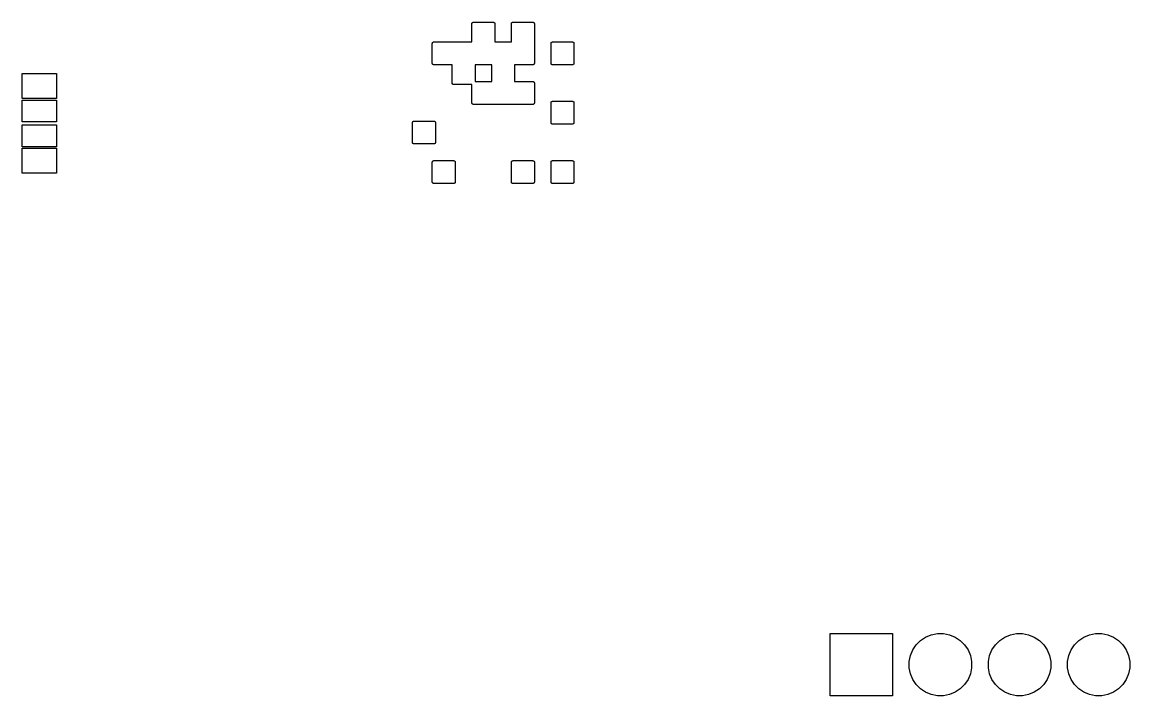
# Model space of a CAD drawing. Extents: x 49 to 143, y -159 to -38.
# Drawn here: x 100.07 to 135.62, y -138.16 to -116.54 of the extents above; entities that cross this region are included whole.
import ezdxf

# ---------------------------------------------------------------- set-up
doc = ezdxf.new("R2010")
doc.units = 0
doc.layers.add('BLACK', color=7, linetype='CONTINUOUS')

msp = doc.modelspace()

# ---------------------------------------------------------------- linework, layer by layer
at = {"layer": 'BLACK', "linetype": 'CONTINUOUS'}
for p, q in [((114.504, -116.585), (114.505, -116.581)), ((114.504, -116.586), (114.504, -116.585)), ((114.504, -117.171), (114.504, -116.586)), ((114.504, -116.586), (114.504, -116.586)), ((114.504, -116.586), (114.504, -116.586)), ((114.504, -116.586), (114.504, -116.586)), ((114.505, -116.576), (114.507, -116.571)), ((114.505, -116.581), (114.505, -116.576)), ((114.505, -116.576), (114.505, -116.576)), ((114.505, -116.576), (114.505, -116.576)), ((114.507, -116.571), (114.508, -116.567)), ((114.508, -116.566), (114.51, -116.562)), ((114.508, -116.567), (114.508, -116.566)), ((114.508, -116.566), (114.508, -116.566)), ((114.51, -116.562), (114.513, -116.558)), ((114.513, -116.558), (114.516, -116.554)), ((114.513, -116.558), (114.513, -116.558)), ((114.513, -116.558), (114.513, -116.558)), ((114.516, -116.554), (114.519, -116.551)), ((114.519, -116.55), (114.523, -116.547)), ((114.519, -116.551), (114.519, -116.55)), ((114.519, -116.55), (114.519, -116.55)), ((114.523, -116.547), (114.526, -116.544)), ((114.526, -116.544), (114.526, -116.544)), ((114.526, -116.544), (114.527, -116.544)), ((114.527, -116.544), (114.531, -116.542)), ((114.531, -116.542), (114.535, -116.54)), ((114.535, -116.54), (114.54, -116.538)), ((114.535, -116.54), (114.535, -116.54)), ((114.535, -116.54), (114.535, -116.54)), ((114.54, -116.538), (114.544, -116.537)), ((114.544, -116.537), (114.544, -116.537)), ((114.544, -116.537), (114.545, -116.537)), ((114.545, -116.537), (114.549, -116.536)), ((114.549, -116.536), (114.554, -116.536)), ((114.554, -116.536), (115.189, -116.536)), ((115.189, -116.536), (115.189, -116.536)), ((115.189, -116.536), (115.189, -116.536)), ((115.189, -116.536), (115.189, -116.536)), ((115.189, -116.536), (115.19, -116.536)), ((115.19, -116.536), (115.194, -116.537)), ((115.194, -116.537), (115.199, -116.537)), ((115.199, -116.537), (115.199, -116.537)), ((115.199, -116.537), (115.199, -116.537)), ((115.199, -116.537), (115.204, -116.539)), ((115.204, -116.539), (115.208, -116.54)), ((115.208, -116.54), (115.209, -116.54)), ((115.209, -116.54), (115.209, -116.54)), ((115.209, -116.54), (115.213, -116.542)), ((115.213, -116.542), (115.217, -116.545)), ((115.217, -116.545), (115.217, -116.545)), ((115.217, -116.545), (115.217, -116.545)), ((115.217, -116.545), (115.221, -116.548)), ((115.221, -116.548), (115.224, -116.551)), ((115.224, -116.551), (115.225, -116.551)), ((115.225, -116.551), (115.225, -116.551)), ((115.225, -116.551), (115.228, -116.555)), ((115.228, -116.555), (115.231, -116.558)), ((115.231, -116.558), (115.231, -116.558)), ((115.231, -116.558), (115.231, -116.559)), ((115.231, -116.559), (115.233, -116.563)), ((115.233, -116.563), (115.235, -116.567)), ((115.235, -116.567), (115.235, -116.567)), ((115.235, -116.567), (115.235, -116.567)), ((115.235, -116.567), (115.237, -116.572)), ((115.237, -116.572), (115.238, -116.576)), ((115.238, -116.576), (115.238, -116.576)), ((115.238, -116.576), (115.238, -116.577)), ((115.238, -116.577), (115.239, -116.581)), ((115.239, -116.581), (115.239, -116.586)), ((115.239, -116.586), (115.239, -117.171)), ((115.774, -116.585), (115.775, -116.581)), ((115.774, -116.586), (115.774, -116.585)), ((115.774, -117.171), (115.774, -116.586)), ((115.774, -116.586), (115.774, -116.586)), ((115.774, -116.586), (115.774, -116.586)), ((115.774, -116.586), (115.774, -116.586)), ((115.775, -116.576), (115.777, -116.571)), ((115.775, -116.581), (115.775, -116.576)), ((115.775, -116.576), (115.775, -116.576)), ((115.775, -116.576), (115.775, -116.576)), ((115.777, -116.571), (115.778, -116.567)), ((115.778, -116.566), (115.78, -116.562)), ((115.778, -116.567), (115.778, -116.566)), ((115.778, -116.566), (115.778, -116.566)), ((115.78, -116.562), (115.783, -116.558)), ((115.783, -116.558), (115.786, -116.554)), ((115.783, -116.558), (115.783, -116.558)), ((115.783, -116.558), (115.783, -116.558)), ((115.786, -116.554), (115.789, -116.551)), ((115.789, -116.55), (115.793, -116.547)), ((115.789, -116.551), (115.789, -116.55)), ((115.789, -116.55), (115.789, -116.55)), ((115.793, -116.547), (115.796, -116.544)), ((115.796, -116.544), (115.796, -116.544)), ((115.796, -116.544), (115.797, -116.544)), ((115.797, -116.544), (115.801, -116.542)), ((115.801, -116.542), (115.805, -116.54)), ((115.805, -116.54), (115.81, -116.538)), ((115.805, -116.54), (115.805, -116.54)), ((115.805, -116.54), (115.805, -116.54)), ((115.81, -116.538), (115.814, -116.537)), ((115.814, -116.537), (115.814, -116.537)), ((115.814, -116.537), (115.815, -116.537)), ((115.815, -116.537), (115.819, -116.536)), ((115.819, -116.536), (115.824, -116.536)), ((115.824, -116.536), (116.459, -116.536)), ((116.459, -116.536), (116.459, -116.536)), ((116.459, -116.536), (116.459, -116.536)), ((116.459, -116.536), (116.459, -116.536)), ((116.459, -116.536), (116.46, -116.536)), ((116.46, -116.536), (116.464, -116.537)), ((116.464, -116.537), (116.469, -116.537)), ((116.469, -116.537), (116.469, -116.537)), ((116.469, -116.537), (116.469, -116.537)), ((116.469, -116.537), (116.474, -116.539)), ((116.474, -116.539), (116.478, -116.54)), ((116.478, -116.54), (116.479, -116.54)), ((116.479, -116.54), (116.479, -116.54)), ((116.479, -116.54), (116.483, -116.542)), ((116.483, -116.542), (116.487, -116.545)), ((116.487, -116.545), (116.487, -116.545)), ((116.487, -116.545), (116.487, -116.545)), ((116.487, -116.545), (116.491, -116.548)), ((116.491, -116.548), (116.494, -116.551)), ((116.494, -116.551), (116.495, -116.551)), ((116.495, -116.551), (116.495, -116.551)), ((116.495, -116.551), (116.498, -116.555)), ((116.498, -116.555), (116.501, -116.558)), ((116.501, -116.558), (116.501, -116.558)), ((116.501, -116.558), (116.501, -116.559)), ((116.501, -116.559), (116.503, -116.563)), ((116.503, -116.563), (116.505, -116.567)), ((116.505, -116.567), (116.505, -116.567)), ((116.505, -116.567), (116.505, -116.567)), ((116.505, -116.567), (116.507, -116.572)), ((116.507, -116.572), (116.508, -116.576)), ((116.508, -116.576), (116.508, -116.576)), ((116.508, -116.576), (116.508, -116.577)), ((116.508, -116.577), (116.509, -116.581)), ((116.509, -116.581), (116.509, -116.586)), ((116.509, -116.586), (116.509, -117.856)), ((113.234, -117.22), (113.235, -117.216)), ((113.234, -117.221), (113.234, -117.22)), ((113.234, -117.856), (113.234, -117.221)), ((113.234, -117.221), (113.234, -117.221)), ((113.234, -117.221), (113.234, -117.221)), ((113.234, -117.221), (113.234, -117.221)), ((113.235, -117.211), (113.237, -117.206)), ((113.235, -117.216), (113.235, -117.211)), ((113.235, -117.211), (113.235, -117.211)), ((113.235, -117.211), (113.235, -117.211)), ((113.237, -117.206), (113.238, -117.202)), ((113.238, -117.201), (113.24, -117.197)), ((113.238, -117.202), (113.238, -117.201)), ((113.238, -117.201), (113.238, -117.201)), ((113.24, -117.197), (113.243, -117.193)), ((113.243, -117.193), (113.246, -117.189)), ((113.243, -117.193), (113.243, -117.193)), ((113.243, -117.193), (113.243, -117.193)), ((113.246, -117.189), (113.249, -117.186)), ((113.249, -117.185), (113.253, -117.182)), ((113.249, -117.186), (113.249, -117.185)), ((113.249, -117.185), (113.249, -117.185)), ((113.253, -117.182), (113.256, -117.179)), ((113.256, -117.179), (113.256, -117.179)), ((113.256, -117.179), (113.257, -117.179)), ((113.257, -117.179), (113.261, -117.177)), ((113.261, -117.177), (113.265, -117.175)), ((113.265, -117.175), (113.27, -117.173)), ((113.265, -117.175), (113.265, -117.175)), ((113.265, -117.175), (113.265, -117.175)), ((113.27, -117.173), (113.274, -117.172)), ((113.274, -117.172), (113.274, -117.172)), ((113.274, -117.172), (113.275, -117.172)), ((113.275, -117.172), (113.279, -117.171)), ((113.279, -117.171), (113.284, -117.171)), ((113.284, -117.171), (114.504, -117.171)), ((115.239, -117.171), (115.774, -117.171)), ((117.044, -117.22), (117.045, -117.216)), ((117.044, -117.221), (117.044, -117.22)), ((117.044, -117.856), (117.044, -117.221)), ((117.044, -117.221), (117.044, -117.221)), ((117.044, -117.221), (117.044, -117.221)), ((117.044, -117.221), (117.044, -117.221)), ((117.045, -117.211), (117.047, -117.206)), ((117.045, -117.216), (117.045, -117.211)), ((117.045, -117.211), (117.045, -117.211)), ((117.045, -117.211), (117.045, -117.211)), ((117.047, -117.206), (117.048, -117.202)), ((117.048, -117.201), (117.05, -117.197)), ((117.048, -117.202), (117.048, -117.201)), ((117.048, -117.201), (117.048, -117.201)), ((117.05, -117.197), (117.053, -117.193)), ((117.053, -117.193), (117.056, -117.189)), ((117.053, -117.193), (117.053, -117.193)), ((117.053, -117.193), (117.053, -117.193)), ((117.056, -117.189), (117.059, -117.186)), ((117.059, -117.185), (117.063, -117.182)), ((117.059, -117.186), (117.059, -117.185)), ((117.059, -117.185), (117.059, -117.185)), ((117.063, -117.182), (117.066, -117.179)), ((117.066, -117.179), (117.066, -117.179)), ((117.066, -117.179), (117.067, -117.179)), ((117.067, -117.179), (117.071, -117.177)), ((117.071, -117.177), (117.075, -117.175)), ((117.075, -117.175), (117.08, -117.173)), ((117.075, -117.175), (117.075, -117.175)), ((117.075, -117.175), (117.075, -117.175)), ((117.08, -117.173), (117.084, -117.172)), ((117.084, -117.172), (117.084, -117.172)), ((117.084, -117.172), (117.085, -117.172)), ((117.085, -117.172), (117.089, -117.171)), ((117.089, -117.171), (117.094, -117.171)), ((117.094, -117.171), (117.729, -117.171)), ((117.729, -117.171), (117.729, -117.171)), ((117.729, -117.171), (117.729, -117.171)), ((117.729, -117.171), (117.73, -117.171)), ((117.729, -117.171), (117.729, -117.171)), ((117.73, -117.171), (117.734, -117.172)), ((117.734, -117.172), (117.739, -117.172)), ((117.739, -117.172), (117.739, -117.172)), ((117.739, -117.172), (117.739, -117.172)), ((117.739, -117.172), (117.744, -117.174)), ((117.744, -117.174), (117.748, -117.175)), ((117.748, -117.175), (117.749, -117.175)), ((117.749, -117.175), (117.749, -117.175)), ((117.749, -117.175), (117.753, -117.177)), ((117.753, -117.177), (117.757, -117.18)), ((117.757, -117.18), (117.757, -117.18)), ((117.757, -117.18), (117.757, -117.18)), ((117.757, -117.18), (117.761, -117.183)), ((117.761, -117.183), (117.764, -117.186)), ((117.764, -117.186), (117.765, -117.186)), ((117.765, -117.186), (117.765, -117.186)), ((117.765, -117.186), (117.768, -117.19)), ((117.768, -117.19), (117.771, -117.193)), ((117.771, -117.193), (117.771, -117.193)), ((117.771, -117.193), (117.771, -117.194)), ((117.771, -117.194), (117.773, -117.198)), ((117.773, -117.198), (117.775, -117.202)), ((117.775, -117.202), (117.775, -117.202)), ((117.775, -117.202), (117.775, -117.202)), ((117.775, -117.202), (117.777, -117.207)), ((117.777, -117.207), (117.778, -117.211)), ((117.778, -117.211), (117.778, -117.211)), ((117.778, -117.211), (117.778, -117.212)), ((117.778, -117.212), (117.779, -117.216)), ((117.779, -117.216), (117.779, -117.221)), ((117.779, -117.221), (117.779, -117.856)), ((113.234, -117.861), (113.234, -117.856)), ((113.235, -117.865), (113.234, -117.861)), ((113.235, -117.866), (113.235, -117.865)), ((113.236, -117.87), (113.235, -117.866)), ((113.235, -117.866), (113.235, -117.866)), ((113.238, -117.875), (113.236, -117.87)), ((113.24, -117.879), (113.238, -117.875)), ((113.238, -117.875), (113.238, -117.875)), ((113.238, -117.875), (113.238, -117.875)), ((113.242, -117.883), (113.24, -117.879)), ((113.242, -117.884), (113.242, -117.883)), ((113.245, -117.887), (113.242, -117.884)), ((113.242, -117.884), (113.242, -117.884)), ((113.248, -117.891), (113.245, -117.887)), ((113.249, -117.891), (113.248, -117.891)), ((113.248, -117.891), (113.248, -117.891)), ((113.252, -117.894), (113.249, -117.891)), ((113.256, -117.897), (113.252, -117.894)), ((113.26, -117.9), (113.256, -117.897)), ((113.256, -117.897), (113.256, -117.897)), ((113.256, -117.897), (113.256, -117.897)), ((113.264, -117.902), (113.26, -117.9)), ((113.265, -117.902), (113.264, -117.902)), ((113.264, -117.902), (113.264, -117.902)), ((113.269, -117.903), (113.265, -117.902)), ((113.274, -117.905), (113.269, -117.903)), ((113.279, -117.905), (113.274, -117.905)), ((113.274, -117.905), (113.274, -117.905)), ((113.274, -117.905), (113.274, -117.905)), ((113.283, -117.906), (113.279, -117.905)), ((113.284, -117.906), (113.283, -117.906)), ((113.869, -117.906), (113.284, -117.906)), ((113.284, -117.906), (113.284, -117.906)), ((113.284, -117.906), (113.284, -117.906)), ((113.284, -117.906), (113.284, -117.906)), ((113.869, -118.491), (113.869, -117.906)), ((114.604, -117.906), (114.604, -118.441)), ((115.139, -117.906), (114.604, -117.906)), ((115.139, -118.441), (115.139, -117.906)), ((116.459, -117.906), (115.874, -117.906)), ((115.874, -117.906), (115.874, -118.441)), ((116.464, -117.906), (116.459, -117.906)), ((116.468, -117.905), (116.464, -117.906)), ((116.469, -117.905), (116.468, -117.905)), ((116.473, -117.904), (116.469, -117.905)), ((116.469, -117.905), (116.469, -117.905)), ((116.478, -117.902), (116.473, -117.904)), ((116.482, -117.9), (116.478, -117.902)), ((116.478, -117.902), (116.478, -117.902)), ((116.478, -117.902), (116.478, -117.902)), ((116.486, -117.898), (116.482, -117.9)), ((116.487, -117.898), (116.486, -117.898)), ((116.49, -117.895), (116.487, -117.898)), ((116.487, -117.898), (116.487, -117.898)), ((116.494, -117.892), (116.49, -117.895)), ((116.497, -117.888), (116.494, -117.891)), ((116.494, -117.891), (116.494, -117.892)), ((116.494, -117.892), (116.494, -117.892)), ((116.5, -117.884), (116.497, -117.888)), ((116.503, -117.88), (116.5, -117.884)), ((116.5, -117.884), (116.5, -117.884)), ((116.5, -117.884), (116.5, -117.884)), ((116.505, -117.876), (116.503, -117.88)), ((116.506, -117.871), (116.505, -117.875)), ((116.505, -117.875), (116.505, -117.876)), ((116.505, -117.876), (116.505, -117.876)), ((116.508, -117.866), (116.506, -117.871)), ((116.509, -117.857), (116.508, -117.861)), ((116.508, -117.861), (116.508, -117.866)), ((116.508, -117.866), (116.508, -117.866)), ((116.508, -117.866), (116.508, -117.866)), ((116.509, -117.856), (116.509, -117.856)), ((116.509, -117.856), (116.509, -117.856)), ((116.509, -117.856), (116.509, -117.857)), ((116.509, -117.856), (116.509, -117.856)), ((117.044, -117.861), (117.044, -117.856)), ((117.045, -117.865), (117.044, -117.861)), ((117.045, -117.866), (117.045, -117.865)), ((117.046, -117.87), (117.045, -117.866)), ((117.045, -117.866), (117.045, -117.866)), ((117.048, -117.875), (117.046, -117.87)), ((117.05, -117.879), (117.048, -117.875)), ((117.048, -117.875), (117.048, -117.875)), ((117.048, -117.875), (117.048, -117.875)), ((117.052, -117.883), (117.05, -117.879)), ((117.052, -117.884), (117.052, -117.883)), ((117.055, -117.887), (117.052, -117.884)), ((117.052, -117.884), (117.052, -117.884)), ((117.058, -117.891), (117.055, -117.887)), ((117.059, -117.891), (117.058, -117.891)), ((117.058, -117.891), (117.058, -117.891)), ((117.062, -117.894), (117.059, -117.891)), ((117.066, -117.897), (117.062, -117.894)), ((117.07, -117.9), (117.066, -117.897)), ((117.066, -117.897), (117.066, -117.897)), ((117.066, -117.897), (117.066, -117.897)), ((117.074, -117.902), (117.07, -117.9)), ((117.075, -117.902), (117.074, -117.902)), ((117.074, -117.902), (117.074, -117.902)), ((117.079, -117.903), (117.075, -117.902)), ((117.084, -117.905), (117.079, -117.903)), ((117.089, -117.905), (117.084, -117.905)), ((117.084, -117.905), (117.084, -117.905)), ((117.084, -117.905), (117.084, -117.905)), ((117.093, -117.906), (117.089, -117.905)), ((117.094, -117.906), (117.093, -117.906)), ((117.729, -117.906), (117.094, -117.906)), ((117.094, -117.906), (117.094, -117.906)), ((117.094, -117.906), (117.094, -117.906)), ((117.094, -117.906), (117.094, -117.906)), ((117.734, -117.906), (117.729, -117.906)), ((117.738, -117.905), (117.734, -117.906)), ((117.739, -117.905), (117.738, -117.905)), ((117.743, -117.904), (117.739, -117.905)), ((117.739, -117.905), (117.739, -117.905)), ((117.748, -117.902), (117.743, -117.904)), ((117.752, -117.9), (117.748, -117.902)), ((117.748, -117.902), (117.748, -117.902)), ((117.748, -117.902), (117.748, -117.902)), ((117.756, -117.898), (117.752, -117.9)), ((117.757, -117.898), (117.756, -117.898)), ((117.76, -117.895), (117.757, -117.898)), ((117.757, -117.898), (117.757, -117.898)), ((117.764, -117.892), (117.76, -117.895)), ((117.767, -117.888), (117.764, -117.891)), ((117.764, -117.891), (117.764, -117.892)), ((117.764, -117.892), (117.764, -117.892)), ((117.77, -117.884), (117.767, -117.888)), ((117.773, -117.88), (117.77, -117.884)), ((117.77, -117.884), (117.77, -117.884)), ((117.77, -117.884), (117.77, -117.884)), ((117.775, -117.876), (117.773, -117.88)), ((117.776, -117.871), (117.775, -117.875)), ((117.775, -117.875), (117.775, -117.876)), ((117.775, -117.876), (117.775, -117.876)), ((117.778, -117.866), (117.776, -117.871)), ((117.779, -117.857), (117.778, -117.861)), ((117.778, -117.861), (117.778, -117.866)), ((117.778, -117.866), (117.778, -117.866)), ((117.778, -117.866), (117.778, -117.866)), ((117.779, -117.856), (117.779, -117.856)), ((117.779, -117.856), (117.779, -117.856)), ((117.779, -117.856), (117.779, -117.856)), ((117.779, -117.856), (117.779, -117.857)), ((100.07, -118.986), (100.07, -118.186)), ((100.07, -118.186), (101.17, -118.186)), ((101.17, -118.186), (101.17, -118.986)), ((113.869, -118.496), (113.869, -118.491)), ((113.87, -118.5), (113.869, -118.496)), ((113.87, -118.501), (113.87, -118.5)), ((113.871, -118.505), (113.87, -118.501)), ((113.87, -118.501), (113.87, -118.501)), ((113.873, -118.51), (113.871, -118.505)), ((113.875, -118.514), (113.873, -118.51)), ((113.873, -118.51), (113.873, -118.51)), ((113.873, -118.51), (113.873, -118.51)), ((113.877, -118.518), (113.875, -118.514)), ((113.877, -118.519), (113.877, -118.518)), ((113.88, -118.522), (113.877, -118.519)), ((113.877, -118.519), (113.877, -118.519)), ((113.883, -118.526), (113.88, -118.522)), ((113.884, -118.526), (113.883, -118.526)), ((113.883, -118.526), (113.883, -118.526)), ((113.887, -118.529), (113.884, -118.526)), ((113.891, -118.532), (113.887, -118.529)), ((113.895, -118.535), (113.891, -118.532)), ((113.891, -118.532), (113.891, -118.532)), ((113.891, -118.532), (113.891, -118.532)), ((113.899, -118.537), (113.895, -118.535)), ((113.9, -118.537), (113.899, -118.537)), ((113.899, -118.537), (113.899, -118.537)), ((113.904, -118.538), (113.9, -118.537)), ((113.909, -118.54), (113.904, -118.538)), ((113.914, -118.54), (113.909, -118.54)), ((113.909, -118.54), (113.909, -118.54)), ((113.909, -118.54), (113.909, -118.54)), ((113.918, -118.541), (113.914, -118.54)), ((113.919, -118.541), (113.918, -118.541)), ((114.504, -118.541), (113.919, -118.541)), ((113.919, -118.541), (113.919, -118.541)), ((113.919, -118.541), (113.919, -118.541)), ((113.919, -118.541), (113.919, -118.541)), ((114.504, -119.126), (114.504, -118.541)), ((114.604, -118.441), (115.139, -118.441)), ((115.874, -118.441), (116.459, -118.441)), ((116.459, -118.441), (116.459, -118.441)), ((116.459, -118.441), (116.459, -118.441)), ((116.459, -118.441), (116.459, -118.441)), ((116.459, -118.441), (116.46, -118.441)), ((116.46, -118.441), (116.464, -118.442)), ((116.464, -118.442), (116.469, -118.442)), ((116.469, -118.442), (116.469, -118.442)), ((116.469, -118.442), (116.469, -118.442)), ((116.469, -118.442), (116.474, -118.444)), ((116.474, -118.444), (116.478, -118.445)), ((116.478, -118.445), (116.479, -118.445)), ((116.479, -118.445), (116.479, -118.445)), ((116.479, -118.445), (116.483, -118.447)), ((116.483, -118.447), (116.487, -118.45)), ((116.487, -118.45), (116.487, -118.45)), ((116.487, -118.45), (116.487, -118.45)), ((116.487, -118.45), (116.491, -118.453)), ((116.491, -118.453), (116.494, -118.456)), ((116.494, -118.456), (116.495, -118.456)), ((116.495, -118.456), (116.495, -118.456)), ((116.495, -118.456), (116.498, -118.46)), ((116.498, -118.46), (116.501, -118.463)), ((116.501, -118.463), (116.501, -118.463)), ((116.501, -118.463), (116.501, -118.464)), ((116.501, -118.464), (116.503, -118.468)), ((116.503, -118.468), (116.505, -118.472)), ((116.505, -118.472), (116.505, -118.472)), ((116.505, -118.472), (116.505, -118.472)), ((116.505, -118.472), (116.507, -118.477)), ((116.507, -118.477), (116.508, -118.481)), ((116.508, -118.481), (116.508, -118.481)), ((116.508, -118.481), (116.508, -118.482)), ((116.508, -118.482), (116.509, -118.486)), ((116.509, -118.486), (116.509, -118.491)), ((116.509, -118.491), (116.509, -119.126)), ((101.17, -118.986), (100.07, -118.986)), ((100.07, -119.736), (100.07, -119.036)), ((100.07, -119.036), (101.17, -119.036)), ((101.17, -119.036), (101.17, -119.736)), ((117.056, -119.094), (117.059, -119.091)), ((117.059, -119.09), (117.063, -119.087)), ((117.059, -119.091), (117.059, -119.09)), ((117.059, -119.09), (117.059, -119.09)), ((117.063, -119.087), (117.066, -119.084)), ((117.066, -119.084), (117.066, -119.084)), ((117.066, -119.084), (117.067, -119.084)), ((117.067, -119.084), (117.071, -119.082)), ((117.071, -119.082), (117.075, -119.08)), ((117.075, -119.08), (117.08, -119.078)), ((117.075, -119.08), (117.075, -119.08)), ((117.075, -119.08), (117.075, -119.08)), ((117.08, -119.078), (117.084, -119.077)), ((117.084, -119.077), (117.084, -119.077)), ((117.084, -119.077), (117.085, -119.077)), ((117.085, -119.077), (117.089, -119.076)), ((117.089, -119.076), (117.094, -119.076)), ((117.094, -119.076), (117.729, -119.076)), ((117.729, -119.076), (117.729, -119.076)), ((117.729, -119.076), (117.729, -119.076)), ((117.729, -119.076), (117.73, -119.076)), ((117.729, -119.076), (117.729, -119.076)), ((117.73, -119.076), (117.734, -119.077)), ((117.734, -119.077), (117.739, -119.077)), ((117.739, -119.077), (117.739, -119.077)), ((117.739, -119.077), (117.739, -119.077)), ((117.739, -119.077), (117.744, -119.079)), ((117.744, -119.079), (117.748, -119.08)), ((117.748, -119.08), (117.749, -119.08)), ((117.749, -119.08), (117.749, -119.08)), ((117.749, -119.08), (117.753, -119.082)), ((117.753, -119.082), (117.757, -119.085)), ((117.757, -119.085), (117.757, -119.085)), ((117.757, -119.085), (117.757, -119.085)), ((117.757, -119.085), (117.761, -119.088)), ((117.761, -119.088), (117.764, -119.091)), ((117.764, -119.091), (117.765, -119.091)), ((117.765, -119.091), (117.765, -119.091)), ((117.765, -119.091), (117.768, -119.095)), ((114.504, -119.131), (114.504, -119.126)), ((114.505, -119.135), (114.504, -119.131)), ((114.505, -119.136), (114.505, -119.135)), ((114.506, -119.14), (114.505, -119.136)), ((114.505, -119.136), (114.505, -119.136)), ((114.508, -119.145), (114.506, -119.14)), ((114.51, -119.149), (114.508, -119.145)), ((114.508, -119.145), (114.508, -119.145)), ((114.508, -119.145), (114.508, -119.145)), ((114.512, -119.153), (114.51, -119.149)), ((114.512, -119.154), (114.512, -119.153)), ((114.515, -119.157), (114.512, -119.154)), ((114.512, -119.154), (114.512, -119.154)), ((114.518, -119.161), (114.515, -119.157)), ((114.519, -119.161), (114.518, -119.161)), ((114.518, -119.161), (114.518, -119.161)), ((114.522, -119.164), (114.519, -119.161)), ((114.526, -119.167), (114.522, -119.164)), ((114.53, -119.17), (114.526, -119.167)), ((114.526, -119.167), (114.526, -119.167)), ((114.526, -119.167), (114.526, -119.167)), ((114.534, -119.172), (114.53, -119.17)), ((114.535, -119.172), (114.534, -119.172)), ((114.534, -119.172), (114.534, -119.172)), ((114.539, -119.173), (114.535, -119.172)), ((114.544, -119.175), (114.539, -119.173)), ((114.549, -119.175), (114.544, -119.175)), ((114.544, -119.175), (114.544, -119.175)), ((114.544, -119.175), (114.544, -119.175)), ((114.553, -119.176), (114.549, -119.175)), ((114.554, -119.176), (114.553, -119.176)), ((116.459, -119.176), (114.554, -119.176)), ((114.554, -119.176), (114.554, -119.176)), ((114.554, -119.176), (114.554, -119.176)), ((114.554, -119.176), (114.554, -119.176)), ((116.464, -119.176), (116.459, -119.176)), ((116.468, -119.175), (116.464, -119.176)), ((116.469, -119.175), (116.468, -119.175)), ((116.473, -119.174), (116.469, -119.175)), ((116.469, -119.175), (116.469, -119.175)), ((116.478, -119.172), (116.473, -119.174)), ((116.482, -119.17), (116.478, -119.172)), ((116.478, -119.172), (116.478, -119.172)), ((116.478, -119.172), (116.478, -119.172)), ((116.486, -119.168), (116.482, -119.17)), ((116.487, -119.168), (116.486, -119.168)), ((116.49, -119.165), (116.487, -119.168)), ((116.487, -119.168), (116.487, -119.168)), ((116.494, -119.162), (116.49, -119.165)), ((116.497, -119.158), (116.494, -119.161)), ((116.494, -119.161), (116.494, -119.162)), ((116.494, -119.162), (116.494, -119.162)), ((116.5, -119.154), (116.497, -119.158)), ((116.503, -119.15), (116.5, -119.154)), ((116.5, -119.154), (116.5, -119.154)), ((116.5, -119.154), (116.5, -119.154)), ((116.505, -119.146), (116.503, -119.15)), ((116.506, -119.141), (116.505, -119.145)), ((116.505, -119.145), (116.505, -119.146)), ((116.505, -119.146), (116.505, -119.146)), ((116.508, -119.136), (116.506, -119.141)), ((116.509, -119.127), (116.508, -119.131)), ((116.508, -119.131), (116.508, -119.136)), ((116.508, -119.136), (116.508, -119.136)), ((116.508, -119.136), (116.508, -119.136)), ((116.509, -119.126), (116.509, -119.126)), ((116.509, -119.126), (116.509, -119.126)), ((116.509, -119.126), (116.509, -119.126)), ((116.509, -119.126), (116.509, -119.127)), ((117.044, -119.125), (117.045, -119.121)), ((117.044, -119.126), (117.044, -119.125)), ((117.044, -119.761), (117.044, -119.126)), ((117.044, -119.126), (117.044, -119.126)), ((117.044, -119.126), (117.044, -119.126)), ((117.044, -119.126), (117.044, -119.126)), ((117.045, -119.116), (117.047, -119.111)), ((117.045, -119.121), (117.045, -119.116)), ((117.045, -119.116), (117.045, -119.116)), ((117.045, -119.116), (117.045, -119.116)), ((117.047, -119.111), (117.048, -119.107)), ((117.048, -119.106), (117.05, -119.102)), ((117.048, -119.107), (117.048, -119.106)), ((117.048, -119.106), (117.048, -119.106)), ((117.05, -119.102), (117.053, -119.098)), ((117.053, -119.098), (117.056, -119.094)), ((117.053, -119.098), (117.053, -119.098)), ((117.053, -119.098), (117.053, -119.098)), ((117.768, -119.095), (117.771, -119.098)), ((117.771, -119.098), (117.771, -119.098)), ((117.771, -119.098), (117.771, -119.099)), ((117.771, -119.099), (117.773, -119.103)), ((117.773, -119.103), (117.775, -119.107)), ((117.775, -119.107), (117.775, -119.107)), ((117.775, -119.107), (117.775, -119.107)), ((117.775, -119.107), (117.777, -119.112)), ((117.777, -119.112), (117.778, -119.116)), ((117.778, -119.116), (117.778, -119.116)), ((117.778, -119.116), (117.778, -119.117)), ((117.778, -119.117), (117.779, -119.121)), ((117.779, -119.121), (117.779, -119.126)), ((117.779, -119.126), (117.779, -119.761)), ((101.17, -119.736), (100.07, -119.736)), ((112.599, -119.76), (112.6, -119.756)), ((112.599, -119.761), (112.599, -119.76)), ((112.599, -120.396), (112.599, -119.761)), ((112.599, -119.761), (112.599, -119.761)), ((112.599, -119.761), (112.599, -119.761)), ((112.599, -119.761), (112.599, -119.761)), ((112.6, -119.751), (112.602, -119.746)), ((112.6, -119.756), (112.6, -119.751)), ((112.6, -119.751), (112.6, -119.751)), ((112.6, -119.751), (112.6, -119.751)), ((112.602, -119.746), (112.603, -119.742)), ((112.603, -119.741), (112.605, -119.737)), ((112.603, -119.742), (112.603, -119.741)), ((112.603, -119.741), (112.603, -119.741)), ((112.605, -119.737), (112.608, -119.733)), ((112.608, -119.733), (112.611, -119.729)), ((112.608, -119.733), (112.608, -119.733)), ((112.608, -119.733), (112.608, -119.733)), ((112.611, -119.729), (112.614, -119.726)), ((112.614, -119.725), (112.618, -119.722)), ((112.614, -119.726), (112.614, -119.725)), ((112.614, -119.725), (112.614, -119.725)), ((112.618, -119.722), (112.621, -119.719)), ((112.621, -119.719), (112.621, -119.719)), ((112.621, -119.719), (112.622, -119.719)), ((112.622, -119.719), (112.626, -119.717)), ((112.626, -119.717), (112.63, -119.715)), ((112.63, -119.715), (112.635, -119.713)), ((112.63, -119.715), (112.63, -119.715)), ((112.63, -119.715), (112.63, -119.715)), ((112.635, -119.713), (112.639, -119.712)), ((112.639, -119.712), (112.639, -119.712)), ((112.639, -119.712), (112.64, -119.712)), ((112.64, -119.712), (112.644, -119.711)), ((112.644, -119.711), (112.649, -119.711)), ((112.649, -119.711), (113.284, -119.711)), ((113.284, -119.711), (113.284, -119.711)), ((113.284, -119.711), (113.284, -119.711)), ((113.284, -119.711), (113.285, -119.711)), ((113.284, -119.711), (113.284, -119.711)), ((113.285, -119.711), (113.289, -119.712)), ((113.289, -119.712), (113.294, -119.712)), ((113.294, -119.712), (113.294, -119.712)), ((113.294, -119.712), (113.294, -119.712)), ((113.294, -119.712), (113.299, -119.714)), ((113.299, -119.714), (113.303, -119.715)), ((113.303, -119.715), (113.304, -119.715)), ((113.304, -119.715), (113.304, -119.715)), ((113.304, -119.715), (113.308, -119.717)), ((113.308, -119.717), (113.312, -119.72)), ((113.312, -119.72), (113.312, -119.72)), ((113.312, -119.72), (113.312, -119.72)), ((113.312, -119.72), (113.316, -119.723)), ((113.316, -119.723), (113.319, -119.726)), ((113.319, -119.726), (113.32, -119.726)), ((113.32, -119.726), (113.32, -119.726)), ((113.32, -119.726), (113.323, -119.73)), ((113.323, -119.73), (113.326, -119.733)), ((113.326, -119.733), (113.326, -119.733)), ((113.326, -119.733), (113.326, -119.734)), ((113.326, -119.734), (113.328, -119.738)), ((113.328, -119.738), (113.33, -119.742)), ((113.33, -119.742), (113.33, -119.742)), ((113.33, -119.742), (113.33, -119.742)), ((113.33, -119.742), (113.332, -119.747)), ((113.332, -119.747), (113.333, -119.751)), ((113.333, -119.751), (113.333, -119.751)), ((113.333, -119.751), (113.333, -119.752)), ((113.333, -119.752), (113.334, -119.756)), ((113.334, -119.756), (113.334, -119.761)), ((113.334, -119.761), (113.334, -120.396)), ((117.044, -119.766), (117.044, -119.761)), ((117.045, -119.77), (117.044, -119.766)), ((117.045, -119.771), (117.045, -119.77)), ((117.046, -119.775), (117.045, -119.771)), ((117.045, -119.771), (117.045, -119.771)), ((117.048, -119.78), (117.046, -119.775)), ((117.05, -119.784), (117.048, -119.78)), ((117.048, -119.78), (117.048, -119.78)), ((117.048, -119.78), (117.048, -119.78)), ((117.052, -119.788), (117.05, -119.784)), ((117.052, -119.789), (117.052, -119.788)), ((117.055, -119.792), (117.052, -119.789)), ((117.052, -119.789), (117.052, -119.789)), ((117.058, -119.796), (117.055, -119.792)), ((117.059, -119.796), (117.058, -119.796)), ((117.058, -119.796), (117.058, -119.796)), ((117.062, -119.799), (117.059, -119.796)), ((117.066, -119.802), (117.062, -119.799)), ((117.07, -119.805), (117.066, -119.802)), ((117.066, -119.802), (117.066, -119.802)), ((117.066, -119.802), (117.066, -119.802)), ((117.756, -119.803), (117.752, -119.805)), ((117.757, -119.803), (117.756, -119.803)), ((117.76, -119.8), (117.757, -119.803)), ((117.757, -119.803), (117.757, -119.803)), ((117.764, -119.797), (117.76, -119.8)), ((117.767, -119.793), (117.764, -119.796)), ((117.764, -119.796), (117.764, -119.797)), ((117.764, -119.797), (117.764, -119.797)), ((117.77, -119.789), (117.767, -119.793)), ((117.773, -119.785), (117.77, -119.789)), ((117.77, -119.789), (117.77, -119.789)), ((117.77, -119.789), (117.77, -119.789)), ((117.775, -119.781), (117.773, -119.785)), ((117.776, -119.776), (117.775, -119.78)), ((117.775, -119.78), (117.775, -119.781)), ((117.775, -119.781), (117.775, -119.781)), ((117.778, -119.771), (117.776, -119.776)), ((117.779, -119.762), (117.778, -119.766)), ((117.778, -119.766), (117.778, -119.771)), ((117.778, -119.771), (117.778, -119.771)), ((117.778, -119.771), (117.778, -119.771)), ((117.779, -119.761), (117.779, -119.761)), ((117.779, -119.761), (117.779, -119.761)), ((117.779, -119.761), (117.779, -119.761)), ((117.779, -119.761), (117.779, -119.762)), ((100.07, -120.536), (100.07, -119.836)), ((100.07, -119.836), (101.17, -119.836)), ((101.17, -119.836), (101.17, -120.536)), ((117.074, -119.807), (117.07, -119.805)), ((117.075, -119.807), (117.074, -119.807)), ((117.074, -119.807), (117.074, -119.807)), ((117.079, -119.808), (117.075, -119.807)), ((117.084, -119.81), (117.079, -119.808)), ((117.089, -119.81), (117.084, -119.81)), ((117.084, -119.81), (117.084, -119.81)), ((117.084, -119.81), (117.084, -119.81)), ((117.093, -119.811), (117.089, -119.81)), ((117.094, -119.811), (117.093, -119.811)), ((117.729, -119.811), (117.094, -119.811)), ((117.094, -119.811), (117.094, -119.811)), ((117.094, -119.811), (117.094, -119.811)), ((117.094, -119.811), (117.094, -119.811)), ((117.734, -119.811), (117.729, -119.811)), ((117.738, -119.81), (117.734, -119.811)), ((117.739, -119.81), (117.738, -119.81)), ((117.743, -119.809), (117.739, -119.81)), ((117.739, -119.81), (117.739, -119.81)), ((117.748, -119.807), (117.743, -119.809)), ((117.752, -119.805), (117.748, -119.807)), ((117.748, -119.807), (117.748, -119.807)), ((117.748, -119.807), (117.748, -119.807)), ((112.599, -120.401), (112.599, -120.396)), ((112.6, -120.405), (112.599, -120.401)), ((112.6, -120.406), (112.6, -120.405)), ((112.601, -120.41), (112.6, -120.406)), ((112.6, -120.406), (112.6, -120.406)), ((112.603, -120.415), (112.601, -120.41)), ((112.605, -120.419), (112.603, -120.415)), ((112.603, -120.415), (112.603, -120.415)), ((112.603, -120.415), (112.603, -120.415)), ((112.607, -120.423), (112.605, -120.419)), ((112.607, -120.424), (112.607, -120.423)), ((112.61, -120.427), (112.607, -120.424)), ((112.607, -120.424), (112.607, -120.424)), ((112.613, -120.431), (112.61, -120.427)), ((112.614, -120.431), (112.613, -120.431)), ((112.613, -120.431), (112.613, -120.431)), ((112.617, -120.434), (112.614, -120.431)), ((112.621, -120.437), (112.617, -120.434)), ((112.625, -120.44), (112.621, -120.437)), ((112.621, -120.437), (112.621, -120.437)), ((112.621, -120.437), (112.621, -120.437)), ((112.629, -120.442), (112.625, -120.44)), ((112.63, -120.442), (112.629, -120.442)), ((112.629, -120.442), (112.629, -120.442)), ((112.634, -120.443), (112.63, -120.442)), ((112.639, -120.445), (112.634, -120.443)), ((112.644, -120.445), (112.639, -120.445)), ((112.639, -120.445), (112.639, -120.445)), ((112.639, -120.445), (112.639, -120.445)), ((112.648, -120.446), (112.644, -120.445)), ((112.649, -120.446), (112.648, -120.446)), ((113.284, -120.446), (112.649, -120.446)), ((112.649, -120.446), (112.649, -120.446)), ((112.649, -120.446), (112.649, -120.446)), ((112.649, -120.446), (112.649, -120.446)), ((113.289, -120.446), (113.284, -120.446)), ((113.293, -120.445), (113.289, -120.446)), ((113.294, -120.445), (113.293, -120.445)), ((113.298, -120.444), (113.294, -120.445)), ((113.294, -120.445), (113.294, -120.445)), ((113.303, -120.442), (113.298, -120.444)), ((113.307, -120.44), (113.303, -120.442)), ((113.303, -120.442), (113.303, -120.442)), ((113.303, -120.442), (113.303, -120.442)), ((113.311, -120.438), (113.307, -120.44)), ((113.312, -120.438), (113.311, -120.438)), ((113.315, -120.435), (113.312, -120.438)), ((113.312, -120.438), (113.312, -120.438)), ((113.319, -120.432), (113.315, -120.435)), ((113.322, -120.428), (113.319, -120.431)), ((113.319, -120.431), (113.319, -120.432)), ((113.319, -120.432), (113.319, -120.432)), ((113.325, -120.424), (113.322, -120.428)), ((113.328, -120.42), (113.325, -120.424)), ((113.325, -120.424), (113.325, -120.424)), ((113.325, -120.424), (113.325, -120.424)), ((113.33, -120.416), (113.328, -120.42)), ((113.331, -120.411), (113.33, -120.415)), ((113.33, -120.415), (113.33, -120.416)), ((113.33, -120.416), (113.33, -120.416)), ((113.333, -120.406), (113.331, -120.411)), ((113.334, -120.397), (113.333, -120.401)), ((113.333, -120.401), (113.333, -120.406)), ((113.333, -120.406), (113.333, -120.406)), ((113.333, -120.406), (113.333, -120.406)), ((113.334, -120.396), (113.334, -120.396)), ((113.334, -120.396), (113.334, -120.396)), ((113.334, -120.396), (113.334, -120.396)), ((113.334, -120.396), (113.334, -120.397)), ((101.17, -120.536), (100.07, -120.536)), ((100.07, -121.386), (100.07, -120.586)), ((100.07, -120.586), (101.17, -120.586)), ((101.17, -120.586), (101.17, -121.386)), ((113.234, -121.03), (113.235, -121.026)), ((113.234, -121.031), (113.234, -121.03)), ((113.234, -121.666), (113.234, -121.031)), ((113.234, -121.031), (113.234, -121.031)), ((113.234, -121.031), (113.234, -121.031)), ((113.234, -121.031), (113.234, -121.031)), ((113.235, -121.021), (113.237, -121.016)), ((113.235, -121.026), (113.235, -121.021)), ((113.235, -121.021), (113.235, -121.021)), ((113.235, -121.021), (113.235, -121.021)), ((113.237, -121.016), (113.238, -121.012)), ((113.238, -121.011), (113.24, -121.007)), ((113.238, -121.012), (113.238, -121.011)), ((113.238, -121.011), (113.238, -121.011)), ((113.24, -121.007), (113.243, -121.003)), ((113.243, -121.003), (113.246, -120.999)), ((113.243, -121.003), (113.243, -121.003)), ((113.243, -121.003), (113.243, -121.003)), ((113.246, -120.999), (113.249, -120.996)), ((113.249, -120.995), (113.253, -120.992)), ((113.249, -120.996), (113.249, -120.995)), ((113.249, -120.995), (113.249, -120.995)), ((113.253, -120.992), (113.256, -120.989)), ((113.256, -120.989), (113.256, -120.989)), ((113.256, -120.989), (113.257, -120.989)), ((113.257, -120.989), (113.261, -120.987)), ((113.261, -120.987), (113.265, -120.985)), ((113.265, -120.985), (113.27, -120.983)), ((113.265, -120.985), (113.265, -120.985)), ((113.265, -120.985), (113.265, -120.985)), ((113.27, -120.983), (113.274, -120.982)), ((113.274, -120.982), (113.274, -120.982)), ((113.274, -120.982), (113.275, -120.982)), ((113.275, -120.982), (113.279, -120.981)), ((113.279, -120.981), (113.284, -120.981)), ((113.284, -120.981), (113.919, -120.981)), ((113.919, -120.981), (113.919, -120.981)), ((113.919, -120.981), (113.919, -120.981)), ((113.919, -120.981), (113.92, -120.981)), ((113.919, -120.981), (113.919, -120.981)), ((113.92, -120.981), (113.924, -120.982)), ((113.924, -120.982), (113.929, -120.982)), ((113.929, -120.982), (113.929, -120.982)), ((113.929, -120.982), (113.929, -120.982)), ((113.929, -120.982), (113.934, -120.984)), ((113.934, -120.984), (113.938, -120.985)), ((113.938, -120.985), (113.939, -120.985)), ((113.939, -120.985), (113.939, -120.985)), ((113.939, -120.985), (113.943, -120.987)), ((113.943, -120.987), (113.947, -120.99)), ((113.947, -120.99), (113.947, -120.99)), ((113.947, -120.99), (113.947, -120.99)), ((113.947, -120.99), (113.951, -120.993)), ((113.951, -120.993), (113.954, -120.996)), ((113.954, -120.996), (113.955, -120.996)), ((113.955, -120.996), (113.955, -120.996)), ((113.955, -120.996), (113.958, -121)), ((113.958, -121), (113.961, -121.003)), ((113.961, -121.003), (113.961, -121.003)), ((113.961, -121.003), (113.961, -121.004)), ((113.961, -121.004), (113.963, -121.008)), ((113.963, -121.008), (113.965, -121.012)), ((113.965, -121.012), (113.965, -121.012)), ((113.965, -121.012), (113.965, -121.012)), ((113.965, -121.012), (113.967, -121.017)), ((113.967, -121.017), (113.968, -121.021)), ((113.968, -121.021), (113.968, -121.021)), ((113.968, -121.021), (113.968, -121.022)), ((113.968, -121.022), (113.969, -121.026)), ((113.969, -121.026), (113.969, -121.031)), ((113.969, -121.031), (113.969, -121.666)), ((115.774, -121.03), (115.775, -121.026)), ((115.774, -121.031), (115.774, -121.03)), ((115.774, -121.666), (115.774, -121.031)), ((115.774, -121.031), (115.774, -121.031)), ((115.774, -121.031), (115.774, -121.031)), ((115.774, -121.031), (115.774, -121.031)), ((115.775, -121.021), (115.777, -121.016)), ((115.775, -121.026), (115.775, -121.021)), ((115.775, -121.021), (115.775, -121.021)), ((115.775, -121.021), (115.775, -121.021)), ((115.777, -121.016), (115.778, -121.012)), ((115.778, -121.011), (115.78, -121.007)), ((115.778, -121.012), (115.778, -121.011)), ((115.778, -121.011), (115.778, -121.011)), ((115.78, -121.007), (115.783, -121.003)), ((115.783, -121.003), (115.786, -120.999)), ((115.783, -121.003), (115.783, -121.003)), ((115.783, -121.003), (115.783, -121.003)), ((115.786, -120.999), (115.789, -120.996)), ((115.789, -120.995), (115.793, -120.992)), ((115.789, -120.996), (115.789, -120.995)), ((115.789, -120.995), (115.789, -120.995)), ((115.793, -120.992), (115.796, -120.989)), ((115.796, -120.989), (115.796, -120.989)), ((115.796, -120.989), (115.797, -120.989)), ((115.797, -120.989), (115.801, -120.987)), ((115.801, -120.987), (115.805, -120.985)), ((115.805, -120.985), (115.81, -120.983)), ((115.805, -120.985), (115.805, -120.985)), ((115.805, -120.985), (115.805, -120.985)), ((115.81, -120.983), (115.814, -120.982)), ((115.814, -120.982), (115.814, -120.982)), ((115.814, -120.982), (115.815, -120.982)), ((115.815, -120.982), (115.819, -120.981)), ((115.819, -120.981), (115.824, -120.981)), ((115.824, -120.981), (116.459, -120.981)), ((116.459, -120.981), (116.459, -120.981)), ((116.459, -120.981), (116.459, -120.981)), ((116.459, -120.981), (116.46, -120.981)), ((116.459, -120.981), (116.459, -120.981)), ((116.46, -120.981), (116.464, -120.982)), ((116.464, -120.982), (116.469, -120.982)), ((116.469, -120.982), (116.469, -120.982)), ((116.469, -120.982), (116.469, -120.982)), ((116.469, -120.982), (116.474, -120.984)), ((116.474, -120.984), (116.478, -120.985)), ((116.478, -120.985), (116.479, -120.985)), ((116.479, -120.985), (116.479, -120.985)), ((116.479, -120.985), (116.483, -120.987)), ((116.483, -120.987), (116.487, -120.99)), ((116.487, -120.99), (116.487, -120.99)), ((116.487, -120.99), (116.487, -120.99)), ((116.487, -120.99), (116.491, -120.993)), ((116.491, -120.993), (116.494, -120.996)), ((116.494, -120.996), (116.495, -120.996)), ((116.495, -120.996), (116.495, -120.996)), ((116.495, -120.996), (116.498, -121)), ((116.498, -121), (116.501, -121.003)), ((116.501, -121.003), (116.501, -121.003)), ((116.501, -121.003), (116.501, -121.004)), ((116.501, -121.004), (116.503, -121.008)), ((116.503, -121.008), (116.505, -121.012)), ((116.505, -121.012), (116.505, -121.012)), ((116.505, -121.012), (116.505, -121.012)), ((116.505, -121.012), (116.507, -121.017)), ((116.507, -121.017), (116.508, -121.021)), ((116.508, -121.021), (116.508, -121.021)), ((116.508, -121.021), (116.508, -121.022)), ((116.508, -121.022), (116.509, -121.026)), ((116.509, -121.026), (116.509, -121.031)), ((116.509, -121.031), (116.509, -121.666)), ((117.044, -121.03), (117.045, -121.026)), ((117.044, -121.031), (117.044, -121.03)), ((117.044, -121.666), (117.044, -121.031)), ((117.044, -121.031), (117.044, -121.031)), ((117.044, -121.031), (117.044, -121.031)), ((117.044, -121.031), (117.044, -121.031)), ((117.045, -121.021), (117.047, -121.016)), ((117.045, -121.026), (117.045, -121.021)), ((117.045, -121.021), (117.045, -121.021)), ((117.045, -121.021), (117.045, -121.021)), ((117.047, -121.016), (117.048, -121.012)), ((117.048, -121.011), (117.05, -121.007)), ((117.048, -121.012), (117.048, -121.011)), ((117.048, -121.011), (117.048, -121.011)), ((117.05, -121.007), (117.053, -121.003)), ((117.053, -121.003), (117.056, -120.999)), ((117.053, -121.003), (117.053, -121.003)), ((117.053, -121.003), (117.053, -121.003)), ((117.056, -120.999), (117.059, -120.996)), ((117.059, -120.995), (117.063, -120.992)), ((117.059, -120.996), (117.059, -120.995)), ((117.059, -120.995), (117.059, -120.995)), ((117.063, -120.992), (117.066, -120.989)), ((117.066, -120.989), (117.066, -120.989)), ((117.066, -120.989), (117.067, -120.989)), ((117.067, -120.989), (117.071, -120.987)), ((117.071, -120.987), (117.075, -120.985)), ((117.075, -120.985), (117.08, -120.983)), ((117.075, -120.985), (117.075, -120.985)), ((117.075, -120.985), (117.075, -120.985)), ((117.08, -120.983), (117.084, -120.982)), ((117.084, -120.982), (117.084, -120.982)), ((117.084, -120.982), (117.085, -120.982)), ((117.085, -120.982), (117.089, -120.981)), ((117.089, -120.981), (117.094, -120.981)), ((117.094, -120.981), (117.729, -120.981)), ((117.729, -120.981), (117.729, -120.981)), ((117.729, -120.981), (117.729, -120.981)), ((117.729, -120.981), (117.73, -120.981)), ((117.729, -120.981), (117.729, -120.981)), ((117.73, -120.981), (117.734, -120.982)), ((117.734, -120.982), (117.739, -120.982)), ((117.739, -120.982), (117.739, -120.982)), ((117.739, -120.982), (117.739, -120.982)), ((117.739, -120.982), (117.744, -120.984)), ((117.744, -120.984), (117.748, -120.985)), ((117.748, -120.985), (117.749, -120.985)), ((117.749, -120.985), (117.749, -120.985)), ((117.749, -120.985), (117.753, -120.987)), ((117.753, -120.987), (117.757, -120.99)), ((117.757, -120.99), (117.757, -120.99)), ((117.757, -120.99), (117.757, -120.99)), ((117.757, -120.99), (117.761, -120.993)), ((117.761, -120.993), (117.764, -120.996)), ((117.764, -120.996), (117.765, -120.996)), ((117.765, -120.996), (117.765, -120.996)), ((117.765, -120.996), (117.768, -121)), ((117.768, -121), (117.771, -121.003)), ((117.771, -121.003), (117.771, -121.003)), ((117.771, -121.003), (117.771, -121.004)), ((117.771, -121.004), (117.773, -121.008)), ((117.773, -121.008), (117.775, -121.012)), ((117.775, -121.012), (117.775, -121.012)), ((117.775, -121.012), (117.775, -121.012)), ((117.775, -121.012), (117.777, -121.017)), ((117.777, -121.017), (117.778, -121.021)), ((117.778, -121.021), (117.778, -121.021)), ((117.778, -121.021), (117.778, -121.022)), ((117.778, -121.022), (117.779, -121.026)), ((117.779, -121.026), (117.779, -121.031)), ((117.779, -121.031), (117.779, -121.666)), ((101.17, -121.386), (100.07, -121.386)), ((113.234, -121.671), (113.234, -121.666)), ((113.235, -121.675), (113.234, -121.671)), ((113.235, -121.676), (113.235, -121.675)), ((113.236, -121.68), (113.235, -121.676)), ((113.235, -121.676), (113.235, -121.676)), ((113.238, -121.685), (113.236, -121.68)), ((113.24, -121.689), (113.238, -121.685)), ((113.238, -121.685), (113.238, -121.685)), ((113.238, -121.685), (113.238, -121.685)), ((113.242, -121.693), (113.24, -121.689)), ((113.242, -121.694), (113.242, -121.693)), ((113.245, -121.697), (113.242, -121.694)), ((113.242, -121.694), (113.242, -121.694)), ((113.248, -121.701), (113.245, -121.697)), ((113.249, -121.701), (113.248, -121.701)), ((113.248, -121.701), (113.248, -121.701)), ((113.252, -121.704), (113.249, -121.701)), ((113.256, -121.707), (113.252, -121.704)), ((113.26, -121.71), (113.256, -121.707)), ((113.256, -121.707), (113.256, -121.707)), ((113.256, -121.707), (113.256, -121.707)), ((113.264, -121.712), (113.26, -121.71)), ((113.265, -121.712), (113.264, -121.712)), ((113.264, -121.712), (113.264, -121.712)), ((113.269, -121.713), (113.265, -121.712)), ((113.274, -121.715), (113.269, -121.713)), ((113.279, -121.715), (113.274, -121.715)), ((113.274, -121.715), (113.274, -121.715)), ((113.274, -121.715), (113.274, -121.715)), ((113.283, -121.716), (113.279, -121.715)), ((113.284, -121.716), (113.283, -121.716)), ((113.919, -121.716), (113.284, -121.716)), ((113.284, -121.716), (113.284, -121.716)), ((113.284, -121.716), (113.284, -121.716)), ((113.284, -121.716), (113.284, -121.716)), ((113.924, -121.716), (113.919, -121.716)), ((113.928, -121.715), (113.924, -121.716)), ((113.929, -121.715), (113.928, -121.715)), ((113.933, -121.714), (113.929, -121.715)), ((113.929, -121.715), (113.929, -121.715)), ((113.938, -121.712), (113.933, -121.714)), ((113.942, -121.71), (113.938, -121.712)), ((113.938, -121.712), (113.938, -121.712)), ((113.938, -121.712), (113.938, -121.712)), ((113.946, -121.708), (113.942, -121.71)), ((113.947, -121.708), (113.946, -121.708)), ((113.95, -121.705), (113.947, -121.708)), ((113.947, -121.708), (113.947, -121.708)), ((113.954, -121.702), (113.95, -121.705)), ((113.957, -121.698), (113.954, -121.701)), ((113.954, -121.701), (113.954, -121.702)), ((113.954, -121.702), (113.954, -121.702)), ((113.96, -121.694), (113.957, -121.698)), ((113.963, -121.69), (113.96, -121.694)), ((113.96, -121.694), (113.96, -121.694)), ((113.96, -121.694), (113.96, -121.694)), ((113.965, -121.686), (113.963, -121.69)), ((113.966, -121.681), (113.965, -121.685)), ((113.965, -121.685), (113.965, -121.686)), ((113.965, -121.686), (113.965, -121.686)), ((113.968, -121.676), (113.966, -121.681)), ((113.969, -121.667), (113.968, -121.671)), ((113.968, -121.671), (113.968, -121.676)), ((113.968, -121.676), (113.968, -121.676)), ((113.968, -121.676), (113.968, -121.676)), ((113.969, -121.666), (113.969, -121.666)), ((113.969, -121.666), (113.969, -121.666)), ((113.969, -121.666), (113.969, -121.666)), ((113.969, -121.666), (113.969, -121.667)), ((115.774, -121.671), (115.774, -121.666)), ((115.775, -121.675), (115.774, -121.671)), ((115.775, -121.676), (115.775, -121.675)), ((115.776, -121.68), (115.775, -121.676)), ((115.775, -121.676), (115.775, -121.676)), ((115.778, -121.685), (115.776, -121.68)), ((115.78, -121.689), (115.778, -121.685)), ((115.778, -121.685), (115.778, -121.685)), ((115.778, -121.685), (115.778, -121.685)), ((115.782, -121.693), (115.78, -121.689)), ((115.782, -121.694), (115.782, -121.693)), ((115.785, -121.697), (115.782, -121.694)), ((115.782, -121.694), (115.782, -121.694)), ((115.788, -121.701), (115.785, -121.697)), ((115.789, -121.701), (115.788, -121.701)), ((115.788, -121.701), (115.788, -121.701)), ((115.792, -121.704), (115.789, -121.701)), ((115.796, -121.707), (115.792, -121.704)), ((115.8, -121.71), (115.796, -121.707)), ((115.796, -121.707), (115.796, -121.707)), ((115.796, -121.707), (115.796, -121.707)), ((115.804, -121.712), (115.8, -121.71)), ((115.805, -121.712), (115.804, -121.712)), ((115.804, -121.712), (115.804, -121.712)), ((115.809, -121.713), (115.805, -121.712)), ((115.814, -121.715), (115.809, -121.713)), ((115.819, -121.715), (115.814, -121.715)), ((115.814, -121.715), (115.814, -121.715)), ((115.814, -121.715), (115.814, -121.715)), ((115.823, -121.716), (115.819, -121.715)), ((115.824, -121.716), (115.823, -121.716)), ((116.459, -121.716), (115.824, -121.716)), ((115.824, -121.716), (115.824, -121.716)), ((115.824, -121.716), (115.824, -121.716)), ((115.824, -121.716), (115.824, -121.716)), ((116.464, -121.716), (116.459, -121.716)), ((116.468, -121.715), (116.464, -121.716)), ((116.469, -121.715), (116.468, -121.715)), ((116.473, -121.714), (116.469, -121.715)), ((116.469, -121.715), (116.469, -121.715)), ((116.478, -121.712), (116.473, -121.714)), ((116.482, -121.71), (116.478, -121.712)), ((116.478, -121.712), (116.478, -121.712)), ((116.478, -121.712), (116.478, -121.712)), ((116.486, -121.708), (116.482, -121.71)), ((116.487, -121.708), (116.486, -121.708)), ((116.49, -121.705), (116.487, -121.708)), ((116.487, -121.708), (116.487, -121.708)), ((116.494, -121.702), (116.49, -121.705)), ((116.497, -121.698), (116.494, -121.701)), ((116.494, -121.701), (116.494, -121.702)), ((116.494, -121.702), (116.494, -121.702)), ((116.5, -121.694), (116.497, -121.698)), ((116.503, -121.69), (116.5, -121.694)), ((116.5, -121.694), (116.5, -121.694)), ((116.5, -121.694), (116.5, -121.694)), ((116.505, -121.686), (116.503, -121.69)), ((116.506, -121.681), (116.505, -121.685)), ((116.505, -121.685), (116.505, -121.686)), ((116.505, -121.686), (116.505, -121.686)), ((116.508, -121.676), (116.506, -121.681)), ((116.509, -121.667), (116.508, -121.671)), ((116.508, -121.671), (116.508, -121.676)), ((116.508, -121.676), (116.508, -121.676)), ((116.508, -121.676), (116.508, -121.676)), ((116.509, -121.666), (116.509, -121.666)), ((116.509, -121.666), (116.509, -121.666)), ((116.509, -121.666), (116.509, -121.666)), ((116.509, -121.666), (116.509, -121.667)), ((117.044, -121.671), (117.044, -121.666)), ((117.045, -121.675), (117.044, -121.671)), ((117.045, -121.676), (117.045, -121.675)), ((117.046, -121.68), (117.045, -121.676)), ((117.045, -121.676), (117.045, -121.676)), ((117.048, -121.685), (117.046, -121.68)), ((117.05, -121.689), (117.048, -121.685)), ((117.048, -121.685), (117.048, -121.685)), ((117.048, -121.685), (117.048, -121.685)), ((117.052, -121.693), (117.05, -121.689)), ((117.052, -121.694), (117.052, -121.693)), ((117.055, -121.697), (117.052, -121.694)), ((117.052, -121.694), (117.052, -121.694)), ((117.058, -121.701), (117.055, -121.697)), ((117.059, -121.701), (117.058, -121.701)), ((117.058, -121.701), (117.058, -121.701)), ((117.062, -121.704), (117.059, -121.701)), ((117.066, -121.707), (117.062, -121.704)), ((117.07, -121.71), (117.066, -121.707)), ((117.066, -121.707), (117.066, -121.707)), ((117.066, -121.707), (117.066, -121.707)), ((117.074, -121.712), (117.07, -121.71)), ((117.075, -121.712), (117.074, -121.712)), ((117.074, -121.712), (117.074, -121.712)), ((117.079, -121.713), (117.075, -121.712)), ((117.084, -121.715), (117.079, -121.713)), ((117.089, -121.715), (117.084, -121.715)), ((117.084, -121.715), (117.084, -121.715)), ((117.084, -121.715), (117.084, -121.715)), ((117.093, -121.716), (117.089, -121.715)), ((117.094, -121.716), (117.093, -121.716)), ((117.729, -121.716), (117.094, -121.716)), ((117.094, -121.716), (117.094, -121.716)), ((117.094, -121.716), (117.094, -121.716)), ((117.094, -121.716), (117.094, -121.716)), ((117.734, -121.716), (117.729, -121.716)), ((117.738, -121.715), (117.734, -121.716)), ((117.739, -121.715), (117.738, -121.715)), ((117.743, -121.714), (117.739, -121.715)), ((117.739, -121.715), (117.739, -121.715)), ((117.748, -121.712), (117.743, -121.714)), ((117.752, -121.71), (117.748, -121.712)), ((117.748, -121.712), (117.748, -121.712)), ((117.748, -121.712), (117.748, -121.712)), ((117.756, -121.708), (117.752, -121.71)), ((117.757, -121.708), (117.756, -121.708)), ((117.76, -121.705), (117.757, -121.708)), ((117.757, -121.708), (117.757, -121.708)), ((117.764, -121.702), (117.76, -121.705)), ((117.767, -121.698), (117.764, -121.701)), ((117.764, -121.701), (117.764, -121.702)), ((117.764, -121.702), (117.764, -121.702)), ((117.77, -121.694), (117.767, -121.698)), ((117.773, -121.69), (117.77, -121.694)), ((117.77, -121.694), (117.77, -121.694)), ((117.77, -121.694), (117.77, -121.694)), ((117.775, -121.686), (117.773, -121.69)), ((117.776, -121.681), (117.775, -121.685)), ((117.775, -121.685), (117.775, -121.686)), ((117.775, -121.686), (117.775, -121.686)), ((117.778, -121.676), (117.776, -121.681)), ((117.779, -121.667), (117.778, -121.671)), ((117.778, -121.671), (117.778, -121.676)), ((117.778, -121.676), (117.778, -121.676)), ((117.778, -121.676), (117.778, -121.676)), ((117.779, -121.666), (117.779, -121.666)), ((117.779, -121.666), (117.779, -121.666)), ((117.779, -121.666), (117.779, -121.666)), ((117.779, -121.666), (117.779, -121.667)), ((126, -138.16), (126, -136.16)), ((126, -136.16), (128, -136.16)), ((128, -136.16), (128, -138.16)), ((128.763, -136.523), (128.903, -136.383)), ((128.903, -136.383), (129.066, -136.274)), ((129.066, -136.274), (129.248, -136.198)), ((129.248, -136.198), (129.442, -136.16)), ((129.442, -136.16), (129.638, -136.16)), ((129.638, -136.16), (129.832, -136.198)), ((129.832, -136.198), (130.014, -136.274)), ((130.014, -136.274), (130.177, -136.383)), ((130.177, -136.383), (130.317, -136.523)), ((131.303, -136.523), (131.443, -136.383)), ((131.443, -136.383), (131.606, -136.274)), ((131.606, -136.274), (131.788, -136.198)), ((131.788, -136.198), (131.982, -136.16)), ((131.982, -136.16), (132.178, -136.16)), ((132.178, -136.16), (132.372, -136.198)), ((132.372, -136.198), (132.554, -136.274)), ((132.554, -136.274), (132.717, -136.383)), ((132.717, -136.383), (132.857, -136.523)), ((133.843, -136.523), (133.983, -136.383)), ((133.983, -136.383), (134.146, -136.274)), ((134.146, -136.274), (134.328, -136.198)), ((134.328, -136.198), (134.522, -136.16)), ((134.522, -136.16), (134.718, -136.16)), ((134.718, -136.16), (134.912, -136.198)), ((134.912, -136.198), (135.094, -136.274)), ((135.094, -136.274), (135.257, -136.383)), ((135.257, -136.383), (135.397, -136.523)), ((128.578, -136.868), (128.654, -136.686)), ((128.654, -136.686), (128.763, -136.523)), ((130.317, -136.523), (130.426, -136.686)), ((130.426, -136.686), (130.502, -136.868)), ((131.118, -136.868), (131.194, -136.686)), ((131.194, -136.686), (131.303, -136.523)), ((132.857, -136.523), (132.966, -136.686)), ((132.966, -136.686), (133.042, -136.868)), ((133.658, -136.868), (133.734, -136.686)), ((133.734, -136.686), (133.843, -136.523)), ((135.397, -136.523), (135.506, -136.686)), ((135.506, -136.686), (135.582, -136.868)), ((128.54, -137.062), (128.578, -136.868)), ((128.54, -137.258), (128.54, -137.062)), ((130.502, -136.868), (130.54, -137.062)), ((130.54, -137.062), (130.54, -137.258)), ((131.08, -137.062), (131.118, -136.868)), ((131.08, -137.258), (131.08, -137.062)), ((133.042, -136.868), (133.08, -137.062)), ((133.08, -137.062), (133.08, -137.258)), ((133.62, -137.062), (133.658, -136.868)), ((133.62, -137.258), (133.62, -137.062)), ((135.582, -136.868), (135.62, -137.062)), ((135.62, -137.062), (135.62, -137.258)), ((128.578, -137.452), (128.54, -137.258)), ((128.654, -137.634), (128.578, -137.452)), ((130.502, -137.452), (130.426, -137.634)), ((130.54, -137.258), (130.502, -137.452)), ((131.118, -137.452), (131.08, -137.258)), ((131.194, -137.634), (131.118, -137.452)), ((133.042, -137.452), (132.966, -137.634)), ((133.08, -137.258), (133.042, -137.452)), ((133.658, -137.452), (133.62, -137.258)), ((133.734, -137.634), (133.658, -137.452)), ((135.582, -137.452), (135.506, -137.634)), ((135.62, -137.258), (135.582, -137.452)), ((128.763, -137.797), (128.654, -137.634)), ((128.903, -137.937), (128.763, -137.797)), ((130.317, -137.797), (130.177, -137.937)), ((130.426, -137.634), (130.317, -137.797)), ((131.303, -137.797), (131.194, -137.634)), ((131.443, -137.937), (131.303, -137.797)), ((132.857, -137.797), (132.717, -137.937)), ((132.966, -137.634), (132.857, -137.797)), ((133.843, -137.797), (133.734, -137.634)), ((133.983, -137.937), (133.843, -137.797)), ((135.397, -137.797), (135.257, -137.937)), ((135.506, -137.634), (135.397, -137.797)), ((128, -138.16), (126, -138.16)), ((129.066, -138.046), (128.903, -137.937)), ((129.248, -138.122), (129.066, -138.046)), ((129.442, -138.16), (129.248, -138.122)), ((129.638, -138.16), (129.442, -138.16)), ((129.832, -138.122), (129.638, -138.16)), ((130.014, -138.046), (129.832, -138.122)), ((130.177, -137.937), (130.014, -138.046)), ((131.606, -138.046), (131.443, -137.937)), ((131.788, -138.122), (131.606, -138.046)), ((131.982, -138.16), (131.788, -138.122)), ((132.178, -138.16), (131.982, -138.16)), ((132.372, -138.122), (132.178, -138.16)), ((132.554, -138.046), (132.372, -138.122)), ((132.717, -137.937), (132.554, -138.046)), ((134.146, -138.046), (133.983, -137.937)), ((134.328, -138.122), (134.146, -138.046)), ((134.522, -138.16), (134.328, -138.122)), ((134.718, -138.16), (134.522, -138.16)), ((134.912, -138.122), (134.718, -138.16)), ((135.094, -138.046), (134.912, -138.122)), ((135.257, -137.937), (135.094, -138.046))]:
    msp.add_line(p, q, dxfattribs=at)

doc.saveas('drawing.dxf')
